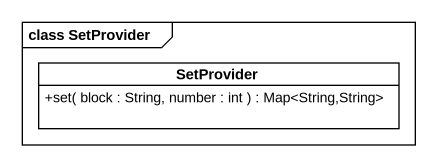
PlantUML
@startuml
mainframe class SetProvider
hide circle
hide empty members
skinparam classAttributeIconSize 0
class SetProvider {
  +set( block : String, number : int ) : Map<String,String>
}
@enduml
